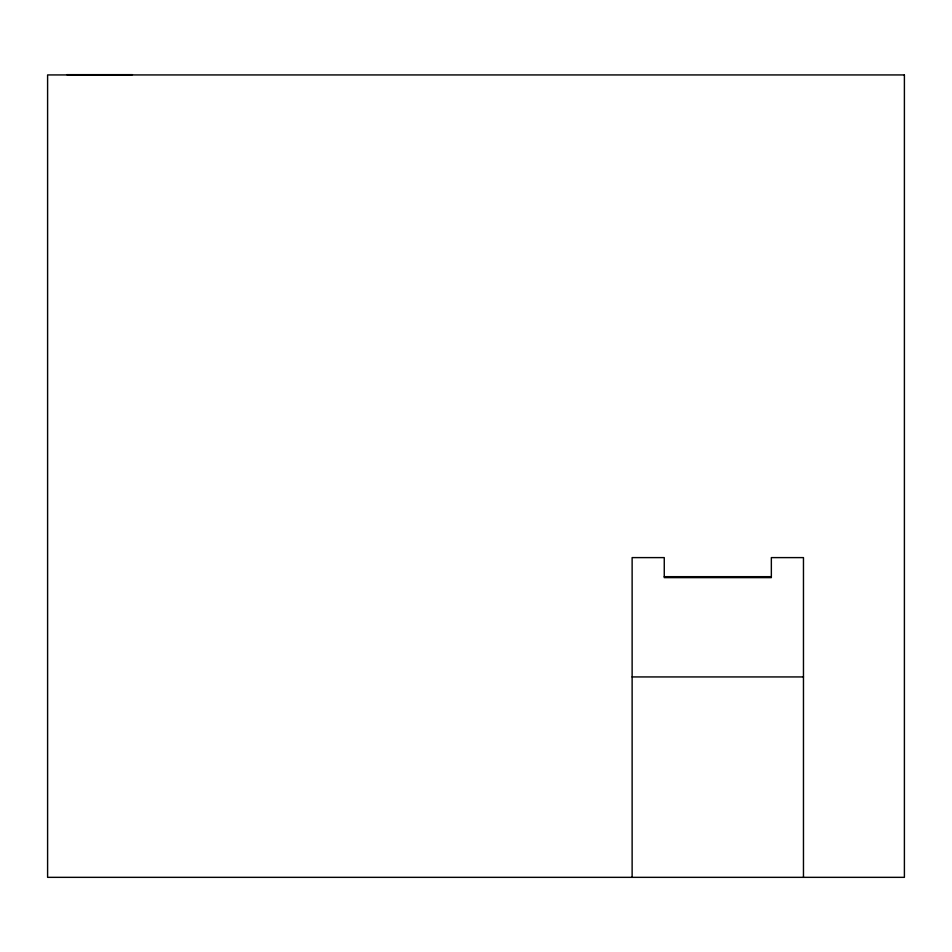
<?xml version="1.0" encoding="UTF-8"?>
<svg xmlns="http://www.w3.org/2000/svg" width="952" height="952" viewBox="0 0 952 952"><rect width="100%" height="100%" fill="white"/><g stroke="black" fill="none" stroke-linecap="round" stroke-linejoin="round"><path stroke-width="1.43" d="M66.866 74.661L132.447 74.661M664.258 576.674L771.346 576.674M632.128 676.932L803.464 676.932M803.464 877.339L803.464 557.61L771.346 557.61L771.346 577.626L664.258 577.626L664.258 557.61L632.128 557.61L632.128 877.339M904.4 74.934L47.6 74.934L47.6 877.339L904.4 877.339L904.4 74.934"/></g></svg>
